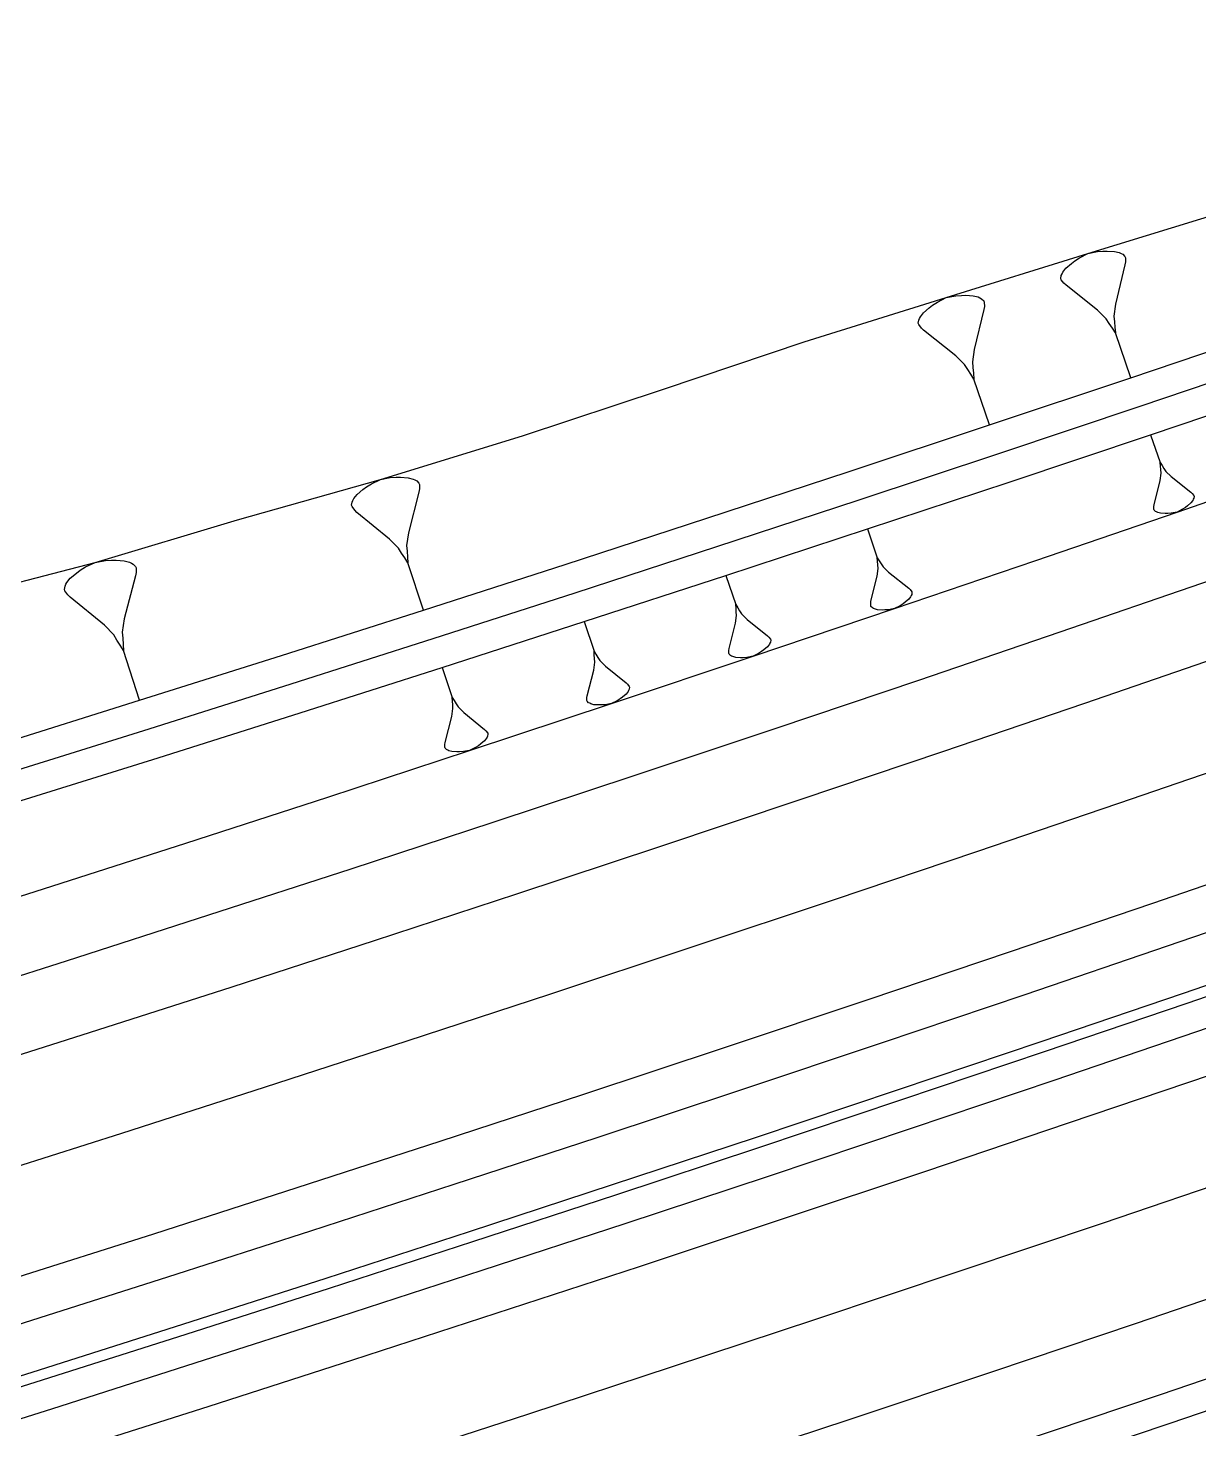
# Model space of a CAD drawing. Extents: x 384551 to 386632, y 802806 to 803252.
# Drawn here: x 386040.78 to 386079.6, y 802927.56 to 802973.99 of the extents above; entities that cross this region are included whole.
import ezdxf

# ---------------------------------------------------------------- set-up
doc = ezdxf.new("R2010")
doc.units = 0
doc.layers.get('0').update_dxf_attribs({"linetype": 'CONTINUOUS'})

msp = doc.modelspace()

# ---------------------------------------------------------------- linework, layer by layer
at = {"color": 7}
for p, q in [((386075.4852, 802966.2763), (386075.6405, 802966.3773)), ((386075.6405, 802966.3773), (386075.9232, 802966.5223)), ((386075.9232, 802966.5223), (386076.2352, 802966.5823)), ((386076.2352, 802966.5823), (386076.4197, 802966.5984)), ((386076.4197, 802966.5984), (386076.5618, 802966.5999)), ((386076.5618, 802966.5999), (386076.8035, 802966.5882)), ((386076.8035, 802966.5882), (386076.9602, 802966.5471)), ((386076.9602, 802966.5471), (386077.0173, 802966.5193)), ((386077.0173, 802966.5193), (386077.0745, 802966.4915)), ((386077.0745, 802966.4915), (386077.1462, 802966.4212)), ((386077.1462, 802966.4212), (386077.1609, 802966.3787)), ((386077.1609, 802966.3787), (386077.1623, 802966.2366)), ((386075.0355, 802965.7885), (386075.0633, 802965.8457)), ((386075.0633, 802965.8457), (386075.0912, 802965.9028)), ((386075.0912, 802965.9028), (386075.1893, 802966.0317)), ((386075.1893, 802966.0317), (386075.3724, 802966.1898)), ((386075.3724, 802966.1898), (386075.4852, 802966.2763)), ((386077.1491, 802966.137), (386076.8356, 802964.8407)), ((386077.1623, 802966.2366), (386077.1491, 802966.137)), ((386075.0223, 802965.6889), (386075.0355, 802965.7885)), ((386075.037, 802965.6465), (386075.0223, 802965.6889)), ((386075.1234, 802965.5337), (386075.037, 802965.6465)), ((386075.1951, 802965.4634), (386075.1234, 802965.5337)), ((386076.2409, 802964.6357), (386075.1951, 802965.4634)), ((386070.7717, 802964.8039), (386070.9308, 802964.9068)), ((386070.9308, 802964.9068), (386071.2204, 802965.0544)), ((386071.2204, 802965.0544), (386071.5397, 802965.1149)), ((386071.5397, 802965.1149), (386071.7286, 802965.1308)), ((386071.7286, 802965.1308), (386071.8739, 802965.1319)), ((386071.8739, 802965.1319), (386072.1211, 802965.1192)), ((386072.1211, 802965.1192), (386072.2813, 802965.0768)), ((386072.2813, 802965.0768), (386072.3397, 802965.0482)), ((386072.3397, 802965.0482), (386072.398, 802965.0195)), ((386072.398, 802965.0195), (386072.4713, 802964.9474)), ((386072.4713, 802964.9474), (386072.4861, 802964.9039)), ((386072.4861, 802964.9039), (386072.4872, 802964.7586)), ((386070.3675, 802964.423), (386070.4683, 802964.5545)), ((386070.4683, 802964.5545), (386070.6561, 802964.7158)), ((386070.6561, 802964.7158), (386070.7717, 802964.8039)), ((386072.4734, 802964.6567), (386072.149, 802963.3316)), ((386072.4872, 802964.7586), (386072.4734, 802964.6567)), ((386076.528, 802964.3545), (386076.2409, 802964.6357)), ((386076.8356, 802964.8407), (386076.7828, 802964.4423)), ((386076.7828, 802964.4423), (386076.7989, 802964.2578)), ((386070.2965, 802964.2044), (386070.3103, 802964.3063)), ((386070.3114, 802964.1609), (386070.2965, 802964.2044)), ((386070.3103, 802964.3063), (386070.3389, 802964.3646)), ((386070.3994, 802964.0453), (386070.3114, 802964.1609)), ((386070.3389, 802964.3646), (386070.3675, 802964.423)), ((386070.4726, 802963.9732), (386070.3994, 802964.0453)), ((386071.5401, 802963.1235), (386070.4726, 802963.9732)), ((386076.629, 802964.1992), (386076.528, 802964.3545)), ((386076.7301, 802964.0439), (386076.629, 802964.1992)), ((386076.8311, 802963.8887), (386076.7301, 802964.0439)), ((386076.7989, 802964.2578), (386076.815, 802964.0732)), ((386076.815, 802964.0732), (386076.8311, 802963.8887)), ((386077.3437, 802962.4019), (386076.8311, 802963.8887)), ((386071.8329, 802962.835), (386071.5401, 802963.1235)), ((386072.149, 802963.3316), (386072.0939, 802962.9242)), ((386071.9359, 802962.6759), (386071.8329, 802962.835)), ((386072.0388, 802962.5168), (386071.9359, 802962.6759)), ((386072.0939, 802962.9242), (386072.1098, 802962.7353)), ((386072.1098, 802962.7353), (386072.1258, 802962.5465)), ((386072.1417, 802962.3576), (386072.0388, 802962.5168)), ((386072.1258, 802962.5465), (386072.1417, 802962.3576)), ((386072.6618, 802960.8353), (386072.1417, 802962.3576)), ((386077.9955, 802960.5111), (386078.3141, 802959.587)), ((386078.3141, 802959.587), (386078.3769, 802959.4905)), ((386078.3241, 802959.4723), (386078.3141, 802959.587)), ((386078.3341, 802959.3576), (386078.3241, 802959.4723)), ((386078.3442, 802959.2429), (386078.3341, 802959.3576)), ((386078.3769, 802959.4905), (386078.4398, 802959.394)), ((386078.4398, 802959.394), (386078.5026, 802959.2975)), ((386052.0041, 802958.7803), (386052.1681, 802958.8838)), ((386052.1681, 802958.8838), (386052.466, 802959.0314)), ((386052.466, 802959.0314), (386052.7933, 802959.0897)), ((386052.7933, 802959.0897), (386052.9867, 802959.1038)), ((386052.9867, 802959.1038), (386053.1353, 802959.1033)), ((386053.1353, 802959.1033), (386053.388, 802959.0875)), ((386053.388, 802959.0875), (386053.5514, 802959.0423)), ((386053.5514, 802959.0423), (386053.6108, 802959.0123)), ((386053.6108, 802959.0123), (386053.6702, 802958.9824)), ((386053.6702, 802958.9824), (386053.7442, 802958.9078)), ((386053.7442, 802958.9078), (386053.7589, 802958.8631)), ((386053.7589, 802958.8631), (386053.7584, 802958.7144)), ((386078.1165, 802958.1895), (386078.3114, 802958.9952)), ((386078.3114, 802958.9952), (386078.3442, 802959.2429)), ((386078.5026, 802959.2975), (386078.681, 802959.1227)), ((386078.681, 802959.1227), (386079.331, 802958.6082)), ((386051.5565, 802958.3359), (386051.5864, 802958.3952)), ((386051.5864, 802958.3952), (386051.691, 802958.5287)), ((386051.691, 802958.5287), (386051.8849, 802958.6915)), ((386051.8849, 802958.6915), (386052.0041, 802958.7803)), ((386053.7432, 802958.6104), (386053.3962, 802957.2586)), ((386053.7584, 802958.7144), (386053.7432, 802958.6104)), ((386079.331, 802958.6082), (386079.3756, 802958.5645)), ((386079.3756, 802958.5645), (386079.4293, 802958.4944)), ((386079.4302, 802958.4061), (386079.4129, 802958.3706)), ((386079.4293, 802958.4944), (386079.4384, 802958.468)), ((386079.4384, 802958.468), (386079.4302, 802958.4061)), ((386051.5113, 802958.1725), (386051.5265, 802958.2765)), ((386051.526, 802958.1278), (386051.5113, 802958.1725)), ((386051.6147, 802958.0085), (386051.526, 802958.1278)), ((386051.5265, 802958.2765), (386051.5565, 802958.3359)), ((386051.6888, 802957.9339), (386051.6147, 802958.0085)), ((386052.771, 802957.0527), (386051.6888, 802957.9339)), ((386078.1083, 802958.1276), (386078.1165, 802958.1895)), ((386078.1092, 802958.0393), (386078.1083, 802958.1276)), ((386078.1183, 802958.0129), (386078.1092, 802958.0393)), ((386078.1629, 802957.9692), (386078.1183, 802958.0129)), ((386078.1984, 802957.9519), (386078.1629, 802957.9692)), ((386078.2339, 802957.9346), (386078.1984, 802957.9519)), ((386078.3313, 802957.9091), (386078.2339, 802957.9346)), ((386078.8785, 802957.95), (386078.6846, 802957.9127)), ((386079.0542, 802958.0402), (386078.8785, 802957.95)), ((386079.1507, 802958.103), (386079.0542, 802958.0402)), ((386079.2208, 802958.1567), (386079.1507, 802958.103)), ((386079.3346, 802958.255), (386079.2208, 802958.1567)), ((386079.3956, 802958.3351), (386079.3346, 802958.255)), ((386079.4129, 802958.3706), (386079.3956, 802958.3351)), ((386078.4815, 802957.9018), (386078.3313, 802957.9091)), ((386078.5698, 802957.9027), (386078.4815, 802957.9018)), ((386078.6846, 802957.9127), (386078.5698, 802957.9027)), ((386053.0673, 802956.7543), (386052.771, 802957.0527)), ((386053.3962, 802957.2586), (386053.3353, 802956.8425)), ((386068.6171, 802957.3873), (386068.9393, 802956.4355)), ((386053.1708, 802956.5903), (386053.0673, 802956.7543)), ((386053.2743, 802956.4264), (386053.1708, 802956.5903)), ((386053.3353, 802956.8425), (386053.3494, 802956.6492)), ((386053.3494, 802956.6492), (386053.3636, 802956.4558)), ((386042.5175, 802956.0204), (386042.6909, 802956.1285)), ((386042.6909, 802956.1285), (386043.0056, 802956.2822)), ((386043.0056, 802956.2822), (386043.3508, 802956.3417)), ((386043.3508, 802956.3417), (386043.5546, 802956.3555)), ((386043.5546, 802956.3555), (386043.7112, 802956.3541)), ((386043.7112, 802956.3541), (386043.9774, 802956.3359)), ((386043.9774, 802956.3359), (386044.1492, 802956.2874)), ((386044.1492, 802956.2874), (386044.2116, 802956.2555)), ((386044.2116, 802956.2555), (386044.274, 802956.2236)), ((386044.274, 802956.2236), (386044.3516, 802956.1445)), ((386044.3516, 802956.1445), (386044.3668, 802956.0974)), ((386044.3668, 802956.0974), (386044.3654, 802955.9407)), ((386053.3777, 802956.2625), (386053.2743, 802956.4264)), ((386053.3636, 802956.4558), (386053.3777, 802956.2625)), ((386053.8924, 802954.6994), (386053.3777, 802956.2625)), ((386068.9331, 802955.8271), (386068.9682, 802956.0815)), ((386068.9393, 802956.4355), (386069.0034, 802956.3359)), ((386068.949, 802956.3175), (386068.9393, 802956.4355)), ((386068.9586, 802956.1995), (386068.949, 802956.3175)), ((386068.9682, 802956.0815), (386068.9586, 802956.1995)), ((386069.0034, 802956.3359), (386069.0674, 802956.2363)), ((386069.0674, 802956.2363), (386069.1314, 802956.1368)), ((386069.1314, 802956.1368), (386069.3138, 802955.956)), ((386042.0433, 802955.5548), (386042.0752, 802955.6172)), ((386042.0752, 802955.6172), (386042.1861, 802955.7571)), ((386042.1861, 802955.7571), (386042.3914, 802955.9276)), ((386042.3914, 802955.9276), (386042.5175, 802956.0204)), ((386044.3487, 802955.8312), (386043.9753, 802954.4091)), ((386044.3654, 802955.9407), (386044.3487, 802955.8312)), ((386063.9215, 802955.845), (386064.2455, 802954.8793)), ((386068.7281, 802954.9999), (386068.9331, 802955.8271)), ((386069.3138, 802955.956), (386069.9791, 802955.4235)), ((386041.9947, 802955.3829), (386042.0114, 802955.4924)), ((386042.0099, 802955.3358), (386041.9947, 802955.3829)), ((386042.1028, 802955.2096), (386042.0099, 802955.3358)), ((386042.0114, 802955.4924), (386042.0433, 802955.5548)), ((386042.1804, 802955.1306), (386042.1028, 802955.2096)), ((386069.9791, 802955.4235), (386070.0247, 802955.3783)), ((386070.0247, 802955.3783), (386070.0796, 802955.3059)), ((386070.062, 802955.1787), (386070.044, 802955.1423)), ((386070.08, 802955.2151), (386070.062, 802955.1787)), ((386070.0796, 802955.3059), (386070.0888, 802955.2787)), ((386070.0888, 802955.2787), (386070.08, 802955.2151)), ((386043.3154, 802954.1958), (386042.1804, 802955.1306)), ((386064.2455, 802954.8793), (386064.3101, 802954.7782)), ((386064.2549, 802954.7597), (386064.2455, 802954.8793)), ((386064.2644, 802954.6401), (386064.2549, 802954.7597)), ((386064.3101, 802954.7782), (386064.3747, 802954.6771)), ((386068.7194, 802954.9363), (386068.7281, 802954.9999)), ((386068.7198, 802954.8456), (386068.7194, 802954.9363)), ((386068.729, 802954.8184), (386068.7198, 802954.8456)), ((386068.7746, 802954.7732), (386068.729, 802954.8184)), ((386068.811, 802954.7552), (386068.7746, 802954.7732)), ((386068.8474, 802954.7372), (386068.811, 802954.7552)), ((386068.9474, 802954.7104), (386068.8474, 802954.7372)), ((386069.1018, 802954.7021), (386068.9474, 802954.7104)), ((386069.1926, 802954.7025), (386069.1018, 802954.7021)), ((386069.3106, 802954.7121), (386069.1926, 802954.7025)), ((386069.5102, 802954.7494), (386069.3106, 802954.7121)), ((386069.6913, 802954.841), (386069.5102, 802954.7494)), ((386069.7909, 802954.905), (386069.6913, 802954.841)), ((386069.8633, 802954.9599), (386069.7909, 802954.905)), ((386069.9808, 802955.0603), (386069.8633, 802954.9599)), ((386070.044, 802955.1423), (386069.9808, 802955.0603)), ((386043.9753, 802954.4091), (386043.9086, 802953.9711)), ((386059.2218, 802954.3158), (386059.5474, 802953.3362)), ((386064.0274, 802953.4248), (386064.2375, 802954.2627)), ((386064.2375, 802954.2627), (386064.2738, 802954.5204)), ((386064.2738, 802954.5204), (386064.2644, 802954.6401)), ((386064.3747, 802954.6771), (386064.4393, 802954.576)), ((386064.4393, 802954.576), (386064.6238, 802954.3923)), ((386064.6238, 802954.3923), (386065.2966, 802953.8505)), ((386043.6258, 802953.8797), (386043.3154, 802954.1958)), ((386043.7338, 802953.7063), (386043.6258, 802953.8797)), ((386043.9086, 802953.9711), (386043.9224, 802953.7673)), ((386043.9224, 802953.7673), (386043.9362, 802953.5635)), ((386065.2966, 802953.8505), (386065.3427, 802953.8046)), ((386065.3427, 802953.8046), (386065.3981, 802953.7311)), ((386043.8419, 802953.533), (386043.7338, 802953.7063)), ((386043.95, 802953.3597), (386043.8419, 802953.533)), ((386043.9362, 802953.5635), (386043.95, 802953.3597)), ((386044.4831, 802951.7099), (386043.95, 802953.3597)), ((386059.5474, 802953.3362), (386059.6126, 802953.2335)), ((386059.5566, 802953.2149), (386059.5474, 802953.3362)), ((386064.0183, 802953.3603), (386064.0274, 802953.4248)), ((386064.0185, 802953.2683), (386064.0183, 802953.3603)), ((386065.1044, 802953.3256), (386065.0033, 802953.261)), ((386065.1779, 802953.3809), (386065.1044, 802953.3256)), ((386065.2973, 802953.4824), (386065.1779, 802953.3809)), ((386065.3616, 802953.5654), (386065.2973, 802953.4824)), ((386065.3799, 802953.6022), (386065.3616, 802953.5654)), ((386065.3983, 802953.6391), (386065.3799, 802953.6022)), ((386065.3981, 802953.7311), (386065.4074, 802953.7035)), ((386065.4074, 802953.7035), (386065.3983, 802953.6391)), ((386059.5375, 802952.7113), (386059.5751, 802952.9724)), ((386059.5659, 802953.0937), (386059.5566, 802953.2149)), ((386059.5751, 802952.9724), (386059.5659, 802953.0937)), ((386059.6126, 802953.2335), (386059.6778, 802953.1309)), ((386059.6778, 802953.1309), (386059.743, 802953.0282)), ((386059.743, 802953.0282), (386059.9294, 802952.8415)), ((386059.9294, 802952.8415), (386060.6098, 802952.2906)), ((386064.0277, 802953.2407), (386064.0185, 802953.2683)), ((386064.0738, 802953.1948), (386064.0277, 802953.2407)), ((386064.1107, 802953.1764), (386064.0738, 802953.1948)), ((386064.1475, 802953.1581), (386064.1107, 802953.1764)), ((386064.2488, 802953.1307), (386064.1475, 802953.1581)), ((386064.4053, 802953.1218), (386064.2488, 802953.1307)), ((386064.4973, 802953.122), (386064.4053, 802953.1218)), ((386064.617, 802953.1314), (386064.4973, 802953.122)), ((386064.8194, 802953.1686), (386064.617, 802953.1314)), ((386065.0033, 802953.261), (386064.8194, 802953.1686)), ((386054.518, 802952.7997), (386054.8451, 802951.8061)), ((386059.3223, 802951.8627), (386059.5375, 802952.7113)), ((386060.6095, 802951.9175), (386060.4881, 802951.815)), ((386060.6749, 802952.0014), (386060.6095, 802951.9175)), ((386060.6098, 802952.2906), (386060.6564, 802952.2439)), ((386060.6564, 802952.2439), (386060.7123, 802952.1693)), ((386060.6935, 802952.0387), (386060.6749, 802952.0014)), ((386060.7122, 802952.076), (386060.6935, 802952.0387)), ((386060.7216, 802952.1413), (386060.7122, 802952.076)), ((386060.7123, 802952.1693), (386060.7216, 802952.1413)), ((386054.8334, 802951.173), (386054.8721, 802951.4374)), ((386054.8451, 802951.8061), (386054.9109, 802951.7019)), ((386054.8541, 802951.6832), (386054.8451, 802951.8061)), ((386054.8631, 802951.5603), (386054.8541, 802951.6832)), ((386054.8721, 802951.4374), (386054.8631, 802951.5603)), ((386054.9109, 802951.7019), (386054.9767, 802951.5977)), ((386054.9767, 802951.5977), (386055.0425, 802951.4935)), ((386055.0425, 802951.4935), (386055.2308, 802951.3038)), ((386059.3128, 802951.7041), (386059.3129, 802951.7974)), ((386059.3221, 802951.6761), (386059.3128, 802951.7041)), ((386059.3129, 802951.7974), (386059.3223, 802951.8627)), ((386059.3687, 802951.6295), (386059.3221, 802951.6761)), ((386059.406, 802951.6108), (386059.3687, 802951.6295)), ((386059.4433, 802951.5921), (386059.406, 802951.6108)), ((386059.5459, 802951.564), (386059.4433, 802951.5921)), ((386059.7044, 802951.5546), (386059.5459, 802951.564)), ((386059.7977, 802951.5545), (386059.7044, 802951.5546)), ((386059.919, 802951.5637), (386059.7977, 802951.5545)), ((386060.1242, 802951.6008), (386059.919, 802951.5637)), ((386060.3108, 802951.6939), (386060.1242, 802951.6008)), ((386060.4135, 802951.7591), (386060.3108, 802951.6939)), ((386060.4881, 802951.815), (386060.4135, 802951.7591)), ((386054.6129, 802950.3137), (386054.8334, 802951.173)), ((386055.2308, 802951.3038), (386055.9187, 802950.7437)), ((386055.9187, 802950.7437), (386055.9658, 802950.6963)), ((386055.9658, 802950.6963), (386056.0222, 802950.6205)), ((386056.0219, 802950.5259), (386056.0028, 802950.4882)), ((386056.0316, 802950.5921), (386056.0219, 802950.5259)), ((386056.0222, 802950.6205), (386056.0316, 802950.5921)), ((386054.6028, 802950.1531), (386054.6032, 802950.2476)), ((386054.6122, 802950.1247), (386054.6028, 802950.1531)), ((386054.6032, 802950.2476), (386054.6129, 802950.3137)), ((386054.6593, 802950.0773), (386054.6122, 802950.1247)), ((386054.697, 802950.0582), (386054.6593, 802950.0773)), ((386054.7347, 802950.0392), (386054.697, 802950.0582)), ((386054.8386, 802950.0104), (386054.7347, 802950.0392)), ((386055.4247, 802950.0461), (386055.2166, 802950.0091)), ((386055.6141, 802950.1399), (386055.4247, 802950.0461)), ((386055.7183, 802950.2057), (386055.6141, 802950.1399)), ((386055.7941, 802950.2621), (386055.7183, 802950.2057)), ((386055.9173, 802950.3657), (386055.7941, 802950.2621)), ((386055.9838, 802950.4505), (386055.9173, 802950.3657)), ((386056.0028, 802950.4882), (386055.9838, 802950.4505)), ((386054.9992, 802950.0004), (386054.8386, 802950.0104)), ((386055.0937, 802950.0001), (386054.9992, 802950.0004)), ((386055.2166, 802950.0091), (386055.0937, 802950.0001))]:
    msp.add_line(p, q, dxfattribs=at)
at = {"color": 7, "linetype": 'CONTINUOUS'}
for points in [[(386014.9235, 802947.112), (386019.4572, 802949.12), (386024.1043, 802950.752), (386028.7421, 802952.4105), (386033.4649, 802953.7971), (386038.2351, 802955.0377), (386043.0056, 802956.2822), (386047.7246, 802957.6896), (386052.466, 802959.0314), (386057.1762, 802960.4705), (386061.851, 802962.0173), (386066.516, 802963.5936), (386071.2204, 802965.0544), (386075.9232, 802966.5223), (386080.6359, 802967.9642), (386085.3572, 802969.3848), (386090.0542, 802970.8775), (386094.7567, 802972.3577), (386099.4645, 802973.8259), (386100, 802973.9913)], [(386100, 802969.1299), (386096.3645, 802967.8569), (386091.6973, 802966.2373), (386087.0257, 802964.6307), (386082.3498, 802963.0371), (386077.6696, 802961.4565), (386072.9851, 802959.889), (386068.2964, 802958.3345), (386063.6035, 802956.7931), (386058.9064, 802955.2648), (386054.2052, 802953.7495), (386049.4999, 802952.2474), (386044.7906, 802950.7583), (386040.0772, 802949.2824), (386035.3598, 802947.8196), (386030.6385, 802946.37), (386025.9385, 802944.8526), (386021.2341, 802943.3483), (386016.5254, 802941.857)], [(386016.817, 802940.9005), (386021.5283, 802942.3926), (386026.2354, 802943.8977), (386030.9381, 802945.4159), (386035.662, 802946.8664), (386040.382, 802948.33), (386045.098, 802949.8068), (386049.81, 802951.2967), (386054.518, 802952.7997), (386059.2218, 802954.3158), (386063.9215, 802955.845), (386068.6171, 802957.3873), (386073.3084, 802958.9427), (386077.9955, 802960.5111), (386082.6784, 802962.0926), (386087.3569, 802963.6871), (386092.0311, 802965.2947), (386096.7009, 802966.9152), (386100, 802968.0704)], [(386000, 802927.5807), (386000.1103, 802927.6129), (386004.8723, 802929.0141), (386009.6304, 802930.4285), (386014.3846, 802931.856), (386019.1348, 802933.2968), (386023.881, 802934.7508), (386028.6231, 802936.218), (386033.3611, 802937.6983), (386038.095, 802939.1917), (386042.8247, 802940.6984), (386047.5502, 802942.2181), (386052.2715, 802943.751), (386056.9885, 802945.297), (386061.7012, 802946.856), (386066.4095, 802948.4282), (386071.1135, 802950.0134), (386075.813, 802951.6117), (386080.5081, 802953.2231), (386085.1987, 802954.8474), (386089.8848, 802956.4848), (386094.5662, 802958.1352), (386099.2431, 802959.7987), (386100, 802960.0702)], [(386000, 802923.9346), (386000.3328, 802924.0314), (386001.0935, 802924.2539), (386005.8649, 802925.6578), (386010.6323, 802927.0749), (386015.3958, 802928.5053), (386020.1553, 802929.9489), (386024.9108, 802931.4057), (386029.6622, 802932.8758), (386034.4095, 802934.359), (386039.1527, 802935.8554), (386043.8916, 802937.3649), (386048.6264, 802938.8877), (386053.3569, 802940.4235), (386058.0832, 802941.9725), (386062.8051, 802943.5347), (386067.5227, 802945.1099), (386072.2358, 802946.6983), (386076.9446, 802948.2997), (386081.6489, 802949.9142), (386086.3486, 802951.5417), (386091.0439, 802953.1823), (386095.7345, 802954.836), (386100, 802956.3531)], [(386000, 802920.2894), (386001.3146, 802920.6719), (386002.0768, 802920.8949), (386006.8575, 802922.3015), (386011.6343, 802923.7214), (386016.4071, 802925.1546), (386021.1759, 802926.601), (386025.9406, 802928.0607), (386030.7013, 802929.5336), (386035.4579, 802931.0197), (386040.2103, 802932.519), (386044.9586, 802934.0315), (386049.7026, 802935.5572), (386054.4424, 802937.0961), (386059.1779, 802938.6481), (386063.909, 802940.2133), (386068.6358, 802941.7916), (386073.3582, 802943.3831), (386078.0761, 802944.9876), (386082.7896, 802946.6053), (386087.4986, 802948.236), (386092.203, 802949.8798), (386096.9028, 802951.5367), (386100, 802952.6383)], [(386000, 802914.0406), (386002.9976, 802914.9128), (386003.7624, 802915.1365), (386008.5591, 802916.5478), (386013.3518, 802917.9725), (386018.1406, 802919.4105), (386022.9254, 802920.8617), (386027.7061, 802922.3263), (386032.4827, 802923.8041), (386037.2552, 802925.2952), (386042.0235, 802926.7995), (386046.7876, 802928.3171), (386051.5475, 802929.8479), (386056.3031, 802931.3919), (386061.0545, 802932.9492), (386065.8014, 802934.5196), (386070.544, 802936.1032), (386075.2822, 802937.6999), (386080.0159, 802939.3099), (386084.7452, 802940.9329), (386089.4699, 802942.5691), (386094.19, 802944.2184), (386098.9056, 802945.8808), (386100, 802946.2701)], [(386000, 802910.3954), (386003.9794, 802911.5533), (386004.7457, 802911.7775), (386009.5517, 802913.1915), (386014.3538, 802914.619), (386019.1518, 802916.0597), (386023.9459, 802917.5138), (386028.7359, 802918.9812), (386033.5218, 802920.4619), (386038.3036, 802921.9559), (386043.0812, 802923.4632), (386047.8545, 802924.9837), (386052.6237, 802926.5175), (386057.3886, 802928.0645), (386062.1491, 802929.6247), (386066.9053, 802931.1982), (386071.6572, 802932.7849), (386076.4045, 802934.3848), (386081.1475, 802935.9978), (386085.8859, 802937.624), (386090.6198, 802939.2634), (386095.3491, 802940.9159), (386100, 802942.5555)], [(386000, 802906.7528), (386000.9097, 802907.015), (386004.9612, 802908.1939), (386005.729, 802908.4184), (386010.5443, 802909.8352), (386015.3557, 802911.2654), (386020.1631, 802912.709), (386024.9664, 802914.1659), (386029.7657, 802915.6362), (386034.5609, 802917.1197), (386039.3519, 802918.6166), (386044.1388, 802920.1268), (386048.9215, 802921.6503), (386053.6999, 802923.187), (386058.474, 802924.7371), (386063.2438, 802926.3003), (386068.0092, 802927.8769), (386072.7703, 802929.4666), (386077.5269, 802931.0696), (386082.279, 802932.6858), (386087.0266, 802934.3152), (386091.7697, 802935.9577), (386096.5082, 802937.6134), (386100, 802938.8444)]]:
    msp.add_lwpolyline(points, dxfattribs=at)
at = {"color": 1, "linetype": 'CONTINUOUS'}
for points in [[(386016.2338, 802942.8136), (386020.9398, 802944.304), (386025.6416, 802945.8075), (386030.339, 802947.3241), (386035.0576, 802948.7729), (386039.7723, 802950.2348), (386044.4831, 802951.7099), (386049.1898, 802953.1981), (386053.8924, 802954.6994), (386058.591, 802956.2137), (386063.2855, 802957.7412), (386067.9757, 802959.2817), (386072.6618, 802960.8353), (386077.3437, 802962.4019), (386082.0213, 802963.9816), (386086.6946, 802965.5743), (386091.3635, 802967.18), (386096.028, 802968.7986), (386100, 802970.1894)], [(386000, 802931.7501), (386003.7379, 802932.8499), (386008.1991, 802935.2192), (386012.94, 802936.6428), (386017.6769, 802938.0796), (386022.4098, 802939.5295), (386027.1386, 802940.9925), (386031.8634, 802942.4687), (386036.584, 802943.958), (386041.3005, 802945.4604), (386046.0128, 802946.9759), (386050.7209, 802948.5045), (386055.4247, 802950.0461), (386060.1242, 802951.6008), (386064.8194, 802953.1686), (386069.5102, 802954.7494), (386074.1965, 802956.3432), (386078.8785, 802957.95), (386083.5559, 802959.5699), (386088.2289, 802961.2027), (386092.8973, 802962.8485), (386097.5611, 802964.5072), (386100, 802965.3823)], [(386000, 802917.0088), (386002.1982, 802917.6484), (386002.9618, 802917.8717), (386007.7508, 802919.2808), (386012.536, 802920.7032), (386017.3172, 802922.1389), (386022.0943, 802923.5879), (386026.8675, 802925.0501), (386031.6365, 802926.5256), (386036.4015, 802928.0143), (386041.1622, 802929.5163), (386045.9188, 802931.0315), (386050.6712, 802932.5598), (386055.4193, 802934.1014), (386060.1631, 802935.6562), (386064.9025, 802937.2241), (386069.6376, 802938.8052), (386074.3683, 802940.3994), (386079.0945, 802942.0068), (386083.8163, 802943.6273), (386088.5335, 802945.2609), (386093.2462, 802946.9076), (386097.9542, 802948.5674), (386100, 802949.295)], [(386000, 802916.6442), (386002.2964, 802917.3124), (386003.0601, 802917.5358), (386007.8501, 802918.9452), (386012.6362, 802920.3679), (386017.4183, 802921.8038), (386022.1964, 802923.2531), (386026.9705, 802924.7156), (386031.7404, 802926.1914), (386036.5063, 802927.6804), (386041.268, 802929.1826), (386046.0255, 802930.6981), (386050.7788, 802932.2268), (386055.5278, 802933.7687), (386060.2725, 802935.3237), (386065.0129, 802936.892), (386069.7489, 802938.4734), (386074.4805, 802940.0679), (386079.2077, 802941.6756), (386083.9303, 802943.2964), (386088.6485, 802944.9303), (386093.3621, 802946.5773), (386098.0711, 802948.2375), (386100, 802948.9235)], [(386020.0671, 802909.5467), (386021.0298, 802909.8369), (386025.8412, 802911.2963), (386030.6484, 802912.769), (386034.6395, 802913.4792), (386035.6, 802913.7775), (386040.4003, 802915.2773), (386045.1965, 802916.7904), (386049.9884, 802918.3169), (386054.7761, 802919.8566), (386059.5594, 802921.4096), (386064.3385, 802922.9759), (386069.1131, 802924.5555), (386073.8834, 802926.1483), (386078.6492, 802927.7544), (386083.4106, 802929.3737), (386088.1674, 802931.0063), (386092.9196, 802932.652), (386097.6673, 802934.3109), (386100, 802935.1333)]]:
    msp.add_lwpolyline(points, dxfattribs=at)
at = {"color": 2, "linetype": 'CONTINUOUS'}
for points in [[(386000, 802930.1865), (386004.1633, 802931.4115), (386008.9148, 802932.8238), (386013.6623, 802934.2494), (386018.4058, 802935.6882), (386023.1454, 802937.1401), (386027.8808, 802938.6052), (386032.6122, 802940.0835), (386037.3395, 802941.5749), (386042.0626, 802943.0794), (386046.7815, 802944.597), (386051.4962, 802946.1277), (386056.2066, 802947.6715), (386060.9127, 802949.2284), (386065.6145, 802950.7984), (386070.3118, 802952.3814), (386075.0048, 802953.9775), (386079.6933, 802955.5865), (386084.3773, 802957.2086), (386089.0568, 802958.8438), (386093.7318, 802960.4919), (386098.4021, 802962.1529), (386100, 802962.7263)], [(386000, 802918.7272), (386001.7353, 802919.2321), (386002.4982, 802919.4553), (386007.2829, 802920.8631), (386012.0637, 802922.2842), (386016.8404, 802923.7186), (386021.6132, 802925.1662), (386026.382, 802926.6271), (386031.1467, 802928.1012), (386035.9072, 802929.5886), (386040.6636, 802931.0891), (386045.4158, 802932.6029), (386050.1638, 802934.1299), (386054.9076, 802935.6701), (386059.647, 802937.2234), (386064.3821, 802938.7899), (386069.1129, 802940.3695), (386073.8392, 802941.9623), (386078.5611, 802943.5682), (386083.2785, 802945.1872), (386087.9914, 802946.8193), (386092.6997, 802948.4645), (386097.4035, 802950.1227), (386100, 802951.0462)], [(386000, 802915.6028), (386002.5769, 802916.3526), (386003.341, 802916.5761), (386008.1337, 802917.9863), (386012.9224, 802919.4097), (386017.7072, 802920.8465), (386022.488, 802922.2966), (386027.2647, 802923.7599), (386032.0373, 802925.2365), (386036.8058, 802926.7263), (386041.5702, 802928.2294), (386046.3304, 802929.7457), (386051.0863, 802931.2752), (386055.8379, 802932.818), (386060.5853, 802934.3739), (386065.3283, 802935.943), (386070.067, 802937.5253), (386074.8012, 802939.1207), (386079.531, 802940.7293), (386084.2563, 802942.351), (386088.977, 802943.9858), (386093.6932, 802945.6338), (386098.4049, 802947.2948), (386100, 802947.8621)], [(386000, 802904.151), (386001.6054, 802904.6137), (386005.6625, 802905.7942), (386006.4313, 802906.0191), (386011.2533, 802907.4379), (386016.0713, 802908.8701), (386020.8854, 802910.3156), (386025.6954, 802911.7745), (386030.5013, 802913.2468), (386035.3031, 802914.7324), (386040.1008, 802916.2314), (386044.8943, 802917.7437), (386049.6836, 802919.2693), (386054.4686, 802920.8082), (386059.2493, 802922.3603), (386064.0257, 802923.9258), (386068.7977, 802925.5045), (386073.5654, 802927.0964), (386078.3286, 802928.7016), (386083.0873, 802930.32), (386087.8415, 802931.9517), (386092.5911, 802933.5965), (386097.3362, 802935.2545), (386100, 802936.1936)]]:
    msp.add_lwpolyline(points, dxfattribs=at)
at = {"color": 3, "linetype": 'CONTINUOUS'}
msp.add_lwpolyline([(386000, 802914.0406), (386002.9976, 802914.9128), (386003.7624, 802915.1365), (386008.5591, 802916.5478), (386013.3518, 802917.9725), (386018.1406, 802919.4105), (386022.9254, 802920.8617), (386027.7061, 802922.3263), (386032.4827, 802923.8041), (386037.2552, 802925.2952), (386042.0235, 802926.7995), (386046.7876, 802928.3171), (386051.5475, 802929.8479), (386056.3031, 802931.3919), (386061.0545, 802932.9492), (386065.8014, 802934.5196), (386070.544, 802936.1032), (386075.2822, 802937.6999), (386080.0159, 802939.3099), (386084.7452, 802940.9329), (386089.4699, 802942.5691), (386094.19, 802944.2184), (386098.9056, 802945.8808), (386100, 802946.2701)], dxfattribs=at)

doc.saveas('drawing.dxf')
